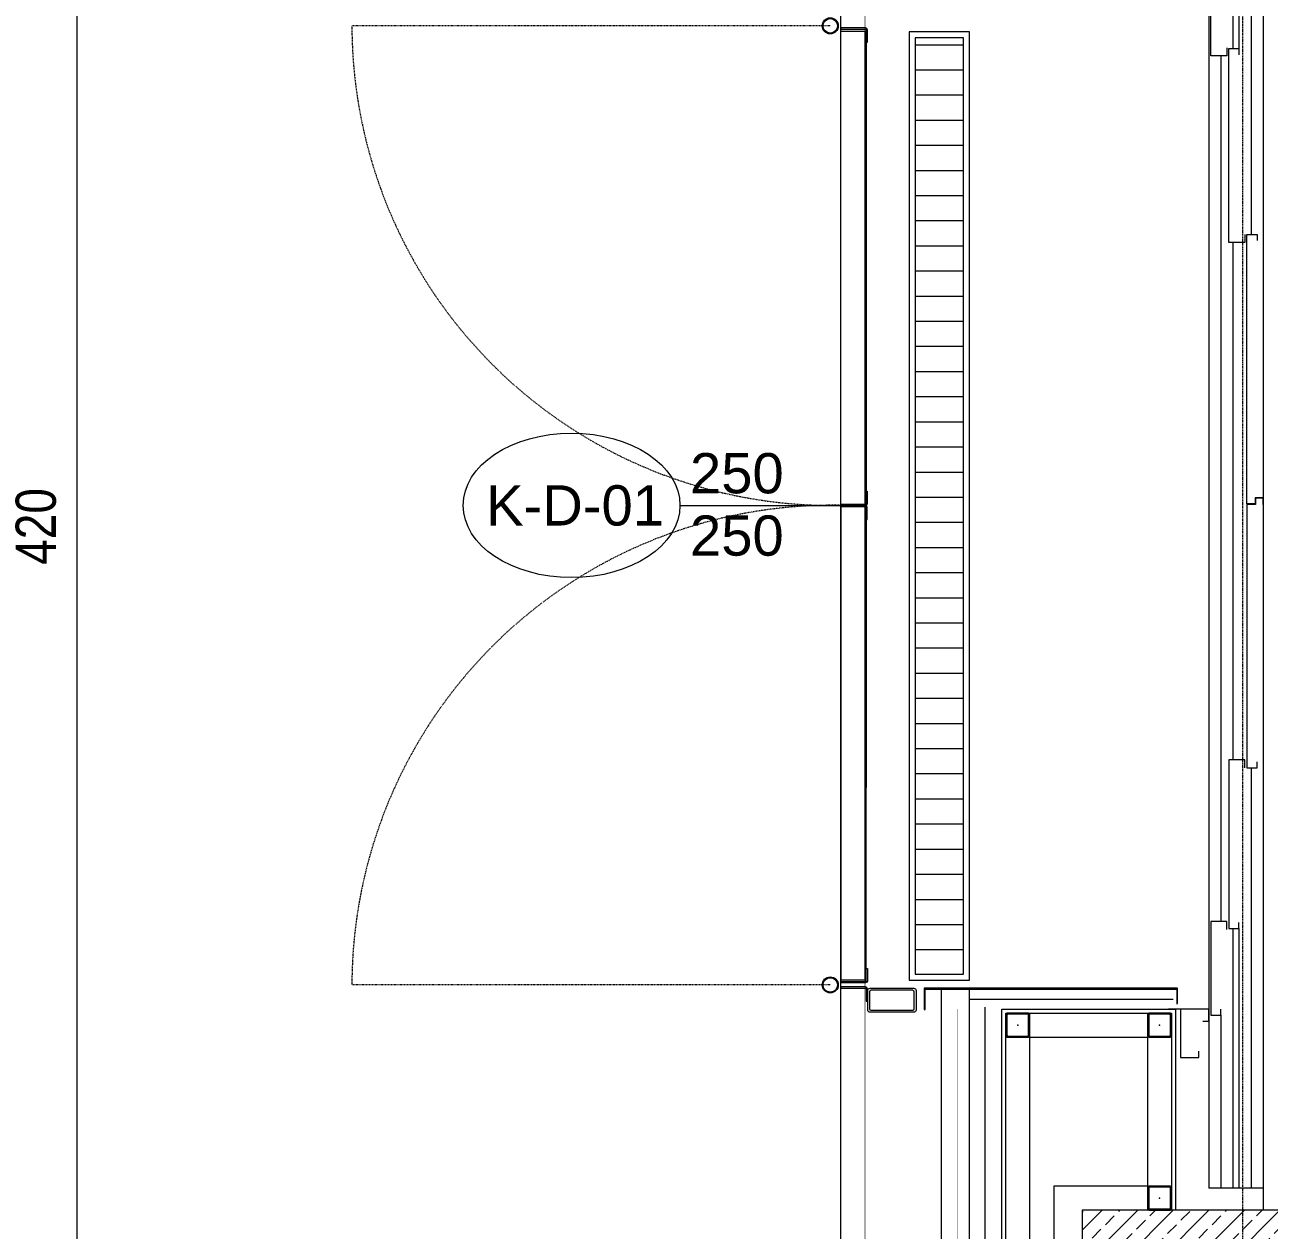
# Model space of a CAD drawing. Extents: x -1439 to 23780, y -1362 to 4476.
# Drawn here: x 919.6 to 1229, y 2020 to 2319.7 of the extents above; entities that cross this region are included whole.
import ezdxf
from ezdxf.enums import TextEntityAlignment as Align
from ezdxf.xclip import XClip

# ---------------------------------------------------------------- set-up
doc = ezdxf.new("R2010")
doc.units = 0
doc.header["$MEASUREMENT"] = 0
doc.header["$XCLIPFRAME"] = 0
doc.linetypes.add('Audi$0$DASHDOT2', pattern=[0.5, 0.25, -0.125, 0, -0.125])
doc.linetypes.add('Audi$0$DOT2', pattern=[0.125, 0, -0.125])
doc.layers.get('0').update_dxf_attribs({"color": 9, "lineweight": 9})
doc.layers.get('Defpoints').update_dxf_attribs({"color": 9, "lineweight": 9})
for name, color, linetype, lineweight in [('Audi$0$01', 8, 'Continuous', 9), ('Audi$0$05V', 8, 'Continuous', 9), ('Audi$0$06D', 8, 'Continuous', 9), ('Audi$0$09W', 8, 'Continuous', 9), ('Audi$0$10', 8, 'Continuous', 9), ('Audi$0$11', 8, 'Continuous', 9), ('Audi$0$20', 8, 'Audi$0$DOT2', 9), ('Audi$0$22', 8, 'Continuous', 9), ('Audi$0$24', 8, 'Audi$0$DASHDOT2', 9), ('Audi$0$25', 8, 'Continuous', 9), ('Audi$0$33', 8, 'Audi$0$BATTING', 9)]:
    doc.layers.add(name, color=color, linetype=linetype, lineweight=lineweight)
doc.styles.add('Audi$0$Arial', font='arial.ttf', dxfattribs={"height": 2.5})
doc.styles.add('Audi$0$MuuM_TEXT-STANDART', font='ARIALN.TTF')
doc.linetypes.add('Audi$0$BATTING', pattern='A,0.0001,-0.1,[134,ltypeshp.shx,S=0.1,R=0,X=-0.1,Y=0],-0.2,[134,ltypeshp.shx,S=0.1,R=180,X=0.1,Y=0],-0.1', length=0.4001)
doc.dimstyles.new('Audi$0$MuuM_DIM50', dxfattribs={"dimscale": 5, "dimtxt": 2, "dimasz": 1, "dimexe": 1, "dimexo": 1, "dimgap": 1, "dimtad": 1, "dimdec": 1, "dimrnd": 0.5, "dimdsep": 46, "dimtxsty": 'Audi$0$MuuM_TEXT-STANDART', "dimblk": 'Audi$0$_ArchTick', "dimcen": 0, "dimdle": 0.15, "dimclrd": 256, "dimclre": 256, "dimclrt": 256, "dimadec": 0, "dimazin": 0, "dimtfac": 5, "dimtdec": 1, "dimtix": 1, "dimtmove": 2, "dimatfit": 3, "dimldrblk": 'Audi$0$_Dot', "dimfxl": 3, "dimfxlon": 1, "dimtolj": 1, "dimlwd": -1, "dimlwe": -1, "dimarcsym": 0})

# ---------------------------------------------------------------- blocks, each defined once
blk = doc.blocks.new('*U524')
h = blk.add_hatch()
h.set_pattern_fill('ANSI31', color=256, scale=50, angle=225, style=0)
h.set_pattern_definition([(270, (-160.217, 1e-12), (6.25, -2e-15), [])])
h.paths.add_polyline_path([(1.5, 13.5), (1.5, 1.5), (234.28, 1.5), (234.28, 13.5)])
for points in [[(0, 15), (0, 0), (235.78, 0), (235.78, 15)], [(1.5, 13.5), (1.5, 1.5), (234.28, 1.5), (234.28, 13.5)]]:
    blk.add_lwpolyline(points, close=True)
blk = doc.blocks.new('Audi$0$0_doorno')
blk.add_lwpolyline([(4.5, 0), (12.5, 0)])
blk.add_ellipse((-0.891, 0), major_axis=(-5.391, 0), ratio=0.666667)
at = {"style": 'Audi$0$Arial'}
blk.add_attdef('YUKSEKLIK', text='', height=2, dxfattribs=at).set_placement((5, 12.3), align=Align.TOP_LEFT)
blk.add_attdef('KAPINO', text='', height=2, dxfattribs=at).set_placement((0, 0), align=Align.MIDDLE)
blk.add_attdef('GENISLIK', text='', height=2, dxfattribs=at).set_placement((5, -3.789), align=Align.BOTTOM_LEFT)
blk = doc.blocks.new('Audi$0$p-kolon_80x80')
at = {"layer": 'Audi$0$09W'}
h = blk.add_hatch(dxfattribs=at)
h.set_pattern_fill('ANSI33', color=256, scale=25, style=0)
h.set_pattern_definition([(45, (-1222.5, -385), (-4.419417, 4.419417), []), (45, (-1218.0806, -385), (-4.419417, 4.419417), [3.125, -1.5625])])
h.paths.add_polyline_path([(-40, -40), (40, -40), (40, 40), (-40, 40)])
blk.add_lwpolyline([(-40, -40), (40, -40), (40, 40), (-40, 40)], close=True)
blk = doc.blocks.new('Audi$0$_ArchTick')
at = {"color": 0, "linetype": 'ByBlock', "const_width": 0.15}
blk.add_lwpolyline([(-0.5, -0.5), (0.5, 0.5)], dxfattribs=at)
blk = doc.blocks.new('*D505')
at = {"layer": 'Audi$0$25', "transparency": 16777216}
for p, q in [((-3805, -380), (-3785, -380)), ((-3790, -379.25), (-3790, -800.75)), ((-3805, -800), (-3785, -800))]:
    blk.add_line(p, q, dxfattribs=at)
at = {"layer": 'Defpoints', "color": 0, "transparency": 16777216}
for p in [(-3840, -380), (-3840, -800), (-3790, -800)]:
    blk.add_point(p, dxfattribs=at)
at = {"layer": 'Audi$0$25', "transparency": 16777216, "xscale": 5, "yscale": 5, "zscale": 5}
for p, rotation in [((-3790, -380), 90), ((-3790, -800), 270)]:
    blk.add_blockref('Audi$0$_ArchTick', p, dxfattribs=dict(at, rotation=rotation))
at = {"layer": 'Audi$0$25', "transparency": 16777216, "insert": (-3800.11, -590), "char_height": 10, "attachment_point": 5, "rotation": 90, "style": 'Audi$0$MuuM_TEXT-STANDART'}
blk.add_mtext('\\A1;420', dxfattribs=at)
blk = doc.blocks.new('Audi$0$_Dot')
at = {"color": 0, "linetype": 'ByBlock', "lineweight": -2}
blk.add_line((-0.5, 0), (-1, 0), dxfattribs=at)
at = {"color": 0, "linetype": 'ByBlock', "const_width": 0.5}
blk.add_lwpolyline([(-0.25, 0, 1), (0.25, 0, 1)], format="xyb", close=True, dxfattribs=at)
blk = doc.blocks.new('Audi$0$k-giriş portal kutusu')
at = {"layer": 'Audi$0$10'}
for p, q in [((-6, 5.4375), (-6, 0.5625)), ((-5.46, 5.2125), (-5.46, 0.7875)), ((5.4375, 6), (-5.4375, 6)), ((5.1225, 5.55), (-5.1225, 5.55)), ((5.46, 0.7875), (5.46, 5.2125)), ((6, 0.5625), (6, 5.4375)), ((-5.4375, 0), (5.4375, 0)), ((-5.1225, 0.45), (5.1225, 0.45))]:
    blk.add_line(p, q, dxfattribs=at)
for centre, radius, start, end in [((-5.4375, 5.4375), 0.5625, 90, 180), ((-5.1225, 5.2125), 0.3375, 90, 180), ((5.1225, 5.2125), 0.3375, 0, 90), ((5.4375, 5.4375), 0.5625, 0, 90), ((-5.4375, 0.5625), 0.5625, 180, 270), ((-5.1225, 0.7875), 0.3375, 180, 270), ((5.1225, 0.7875), 0.3375, 270, 0), ((5.4375, 0.5625), 0.5625, 270, 0)]:
    blk.add_arc(centre, radius, start, end, dxfattribs=at)
blk = doc.blocks.new('Audi$0$p-arac asansoru')
for p, q in [((59.9, 552.5), (59.9, 555.5)), ((15.4, 532), (15.4, 545.5)), ((356.9, 545.5), (15.4, 545.5)), ((58.4, 542.5), (15.4, 542.5)), ((296.9, 542.5), (81.7, 542.5)), ((79.9, 539.5), (15.4, 539.5)), ((250.5, 539.5), (121.9, 539.5)), ((356.9, 539.5), (298.7, 539.5)), ((79.9, 538), (15.4, 538)), ((356.9, 538), (298.7, 538)), ((119.9, 535), (15.4, 535)), ((356.9, 535), (252.5, 535)), ((356.9, 532), (15.4, 532))]:
    blk.add_line(p, q)
for points in [[(56.9, 547), (56.9, 545.5), (59.9, 545.5), (59.9, 552.5), (47.9, 552.5), (47.9, 548), (49.4, 548)], [(79.7, 541), (81.7, 541), (81.7, 545), (58.4, 545), (58.4, 542.5), (59.9, 542.5)], [(298.9, 541), (296.9, 541), (296.9, 545), (313.9, 545), (313.9, 542.5), (312.4, 542.5)], [(119.9, 536.5), (121.9, 536.5), (121.9, 540.5), (79.9, 540.5), (79.9, 538), (81.4, 538)], [(252.5, 536.5), (250.5, 536.5), (250.5, 540.5), (298.7, 540.5), (298.7, 538), (297.2, 538)], [(185.4, 532), (186.9, 532), (186.9, 533.9), (185.4, 533.9), (185.4, 536), (119.9, 536), (119.9, 533.5), (121.4, 533.5)], [(188.5, 532), (187, 532), (187, 534), (185.5, 534), (185.5, 536), (252.5, 536), (252.5, 533.5), (251, 533.5)]]:
    blk.add_lwpolyline(points)
blk = doc.blocks.new('Audi$0$prf-60x60')
for points in [[(-2.5, -6), (2.5, -6, 0.414214), (3, -5.5), (3, -0.5, 0.414214), (2.5, 0), (-2.5, 0, 0.414214), (-3, -0.5), (-3, -5.5, 0.414214)], [(-2.5, -5.7), (2.5, -5.7, 0.414214), (2.7, -5.5), (2.7, -0.5, 0.414214), (2.5, -0.3), (-2.5, -0.3, 0.414214), (-2.7, -0.5), (-2.7, -5.5, 0.414214)]]:
    blk.add_lwpolyline(points, format="xyb", close=True)
at = {"color": 252}
blk.add_point((0, -3), dxfattribs=at)
blk = doc.blocks.new('Audi$0$P-AKS_AUDI')
at = {"layer": 'Audi$0$24'}
blk.add_lwpolyline([(-3500, -2590), (-3500, 1250)], dxfattribs=at)
at = {"layer": 'Audi$0$25'}
dim = blk.add_linear_dim(base=(-3790, -800), p1=(-3840, -380), p2=(-3840, -800), angle=90, dimstyle='Audi$0$MuuM_DIM50', dxfattribs=at)
dim.commit()
dim.dimension.update_dxf_attribs({"geometry": '*D505', "text_midpoint": (-3800.11, -590)})
blk = doc.blocks.new('Audi$0$p-zemin kat')
at = {"layer": 'Audi$0$06D'}
for points in [[(1122.5, 2070), (1122.5, 2865)], [(1227.5, 2390), (1227.5, 2025)], [(1227.5, 2264.78), (1227.5, 2025)], [(1227.5, 2264.78), (1227.5, 2025)], [(1147.5, 1825), (1147.5, 2079.8)], [(1154.5, 1825), (1154.5, 2080)], [(1122.5, 1830), (1122.5, 2070)], [(1169.5, 2068), (1198.76, 2068), (1198.76, 2031), (1175.5, 2031), (1175.5, 1837), (1169.5, 1837), (1169.5, 2071)]]:
    blk.add_lwpolyline(points, dxfattribs=at)
at = {"layer": 'Audi$0$10'}
for points, const_width in [([(1128.5, 2070), (1128.5, 2865)], 0.2), ([(1151.5, 1825), (1151.5, 2075)], 0.1), ([(1128.5, 1830), (1128.5, 2070)], 0.2)]:
    blk.add_lwpolyline(points, dxfattribs=dict(at, const_width=const_width))
at = {"layer": 'Audi$0$10', "ltscale": 0.3}
for points in [[(1122.5, 2318.97), (1122.5, 2318.67), (1128.67, 2318.67, -0.414268), (1128.82, 2318.52), (1128.82, 2315.42), (1129.12, 2315.42), (1129.12, 2318.52, 0.414207), (1128.67, 2318.97), (1122.5, 2318.97)], [(1122.5, 2200.24), (1122.5, 2200.54), (1128.64, 2200.54, 0.414268), (1128.79, 2200.69), (1128.79, 2203.79), (1129.09, 2203.79), (1129.09, 2200.69, -0.414207), (1128.64, 2200.24), (1122.5, 2200.24)], [(1122.5, 2200.24), (1122.5, 2200.54), (1128.64, 2200.54, 0.414268), (1128.79, 2200.69), (1128.79, 2203.79), (1129.09, 2203.79), (1129.09, 2200.69, -0.414207), (1128.64, 2200.24), (1122.5, 2200.24)], [(1122.5, 2200.24), (1122.5, 2199.94), (1128.64, 2199.95, -0.414268), (1128.79, 2199.8), (1128.79, 2196.7), (1129.09, 2196.7), (1129.09, 2199.8, 0.414207), (1128.64, 2200.25), (1122.5, 2200.24)], [(1122.5, 2200.24), (1122.5, 2199.94), (1128.64, 2199.94, -0.414268), (1128.79, 2199.79), (1128.79, 2196.69), (1129.09, 2196.69), (1129.09, 2199.79, 0.414207), (1128.64, 2200.24), (1122.5, 2200.24)], [(1122.5, 2081.52), (1122.5, 2081.82), (1128.67, 2081.82, 0.414268), (1128.82, 2081.97), (1128.82, 2085.07), (1129.12, 2085.07), (1129.12, 2081.97, -0.414207), (1128.67, 2081.52), (1122.5, 2081.52)], [(1122.5, 2080.51), (1122.5, 2080.21), (1128.67, 2080.21, -0.414268), (1128.82, 2080.06), (1128.82, 2076.96), (1129.12, 2076.96), (1129.12, 2080.06, 0.414207), (1128.67, 2080.51), (1122.5, 2080.51)]]:
    blk.add_lwpolyline(points, format="xyb", dxfattribs=at)
for points in [[(1122.5, 2200.24), (1122.5, 2200.24), (1122.5, 2318.17), (1128.82, 2318.17)], [(1122.5, 2200.24), (1122.5, 2200.24), (1122.5, 2082.31), (1128.82, 2082.31)]]:
    blk.add_lwpolyline(points, dxfattribs=at)
at = {"layer": 'Audi$0$10'}
for points in [[(1128.48, 2318.17), (1128.48, 2200.54)], [(1128.79, 2318.17), (1128.79, 2318.17), (1128.79, 2318.17), (1128.79, 2130.11)], [(1128.48, 2313.17), (1128.48, 2195.54)], [(1128.79, 2082.31), (1128.79, 2082.31), (1128.79, 2082.31), (1128.79, 2270.38)], [(1128.48, 2199.94), (1128.48, 2082.31)]]:
    blk.add_lwpolyline(points, dxfattribs=at)
at = {"layer": 'Audi$0$10', "ltscale": 0.3}
blk.add_lwpolyline([(1206.26, 2076.35), (1206.26, 2080.2), (1143.26, 2080.2), (1143.26, 2074.89), (1143.46, 2074.89), (1143.46, 2079.97), (1161.07, 2079.97), (1206.03, 2079.97), (1206.03, 2076.32), (1206.03, 2076.32), (1206.03, 2076.32)], close=True, dxfattribs=at)
for centre, radius in [((1119.88, 2319.47), 2), ((1119.88, 2319.47), 1.8), ((1119.88, 2081.01), 2), ((1119.88, 2081.01), 1.8)]:
    blk.add_circle(centre, radius, dxfattribs=at)
at = {"layer": 'Audi$0$11'}
for points in [[(1162.5, 2075), (1205.76, 2075), (1205.76, 2025)], [(1182.5, 1945), (1182.5, 1830), (1162.5, 1830), (1162.5, 2075)], [(1163.5, 2074), (1204.76, 2074), (1204.76, 2025)], [(1182.5, 1945), (1181.5, 1945), (1181.5, 1831), (1163.5, 1831), (1163.5, 2074)]]:
    blk.add_lwpolyline(points, dxfattribs=at)
at = {"layer": 'Audi$0$20'}
for points in [[(1119.88, 2319.47), (1000.92, 2319.47)], [(1119.88, 2081.01), (1000.92, 2081.01)]]:
    blk.add_lwpolyline(points, dxfattribs=at)
for centre, start, end in [((1120.39, 2319.69), 180.1049, 271.0137), ((1120.39, 2080.8), 88.9863, 179.8951)]:
    blk.add_arc(centre, 119.47, start, end, dxfattribs=at)
at = {"layer": 'Audi$0$33', "ltscale": 0.25}
blk.add_lwpolyline([(1154.5, 2077.5), (1205.18, 2077.5)], dxfattribs=at)
at = {"layer": 'Audi$0$33', "ltscale": 0.4}
blk.add_lwpolyline([(1158.5, 1827.5), (1158.38, 2075.5), (1158.38, 2075.5)], dxfattribs=at)
at = {"xscale": -1, "rotation": 180}
blk.add_blockref('Audi$0$k-giriş portal kutusu', (1135.2, 2080.2), dxfattribs=at)
at = {"layer": 'Audi$0$01'}
blk.add_blockref('Audi$0$p-kolon_80x80', (1222.5, 1985), dxfattribs=at)
at = {"layer": 'Audi$0$05V'}
ref = blk.add_blockref('Audi$0$p-arac asansoru', (1759.5, 2015.1), dxfattribs=dict(at, rotation=90))
XClip(ref).set_block_clipping_path([(-72.1000000362, -157.9999999557), (374.9000042902, 575.0000000443)])
at = {"layer": 'Audi$0$10'}
for p in [(1166.5, 2074), (1201.76, 2074), (1201.76, 2031)]:
    blk.add_blockref('Audi$0$prf-60x60', p, dxfattribs=at)
at = {"layer": 'Audi$0$24'}
blk.add_blockref('Audi$0$P-AKS_AUDI', (4722.5, 2785), dxfattribs=at)

msp = doc.modelspace()

# ---------------------------------------------------------------- block references
at = {"layer": 'Audi$0$06D', "rotation": 90}
msp.add_blockref('*U524', (1154.5, 2082.2), dxfattribs=at)
at = {"layer": 'Audi$0$10'}
msp.add_blockref('Audi$0$p-zemin kat', (0, 0), dxfattribs=at)
at = {"layer": 'Audi$0$22'}
ref = msp.add_blockref('Audi$0$0_doorno', (1060, 2200.24), dxfattribs=dict(at, xscale=5, yscale=5, zscale=5))
ref.add_attrib('KAPINO', 'K-D-01', dxfattribs={"layer": '0', "height": 10, "style": 'Audi$0$Arial'}).set_placement((1056.41, 2200.24), align=Align.MIDDLE)
ref.add_attrib('GENISLIK', '250', dxfattribs={"layer": '0', "height": 10, "style": 'Audi$0$Arial'}).set_placement((1085, 2200.24), align=Align.BOTTOM_LEFT)
ref.add_attrib('YUKSEKLIK', '250', dxfattribs={"layer": '0', "height": 10, "style": 'Audi$0$Arial'}).set_placement((1085, 2197.74), align=Align.TOP_LEFT)

doc.saveas('drawing.dxf')
